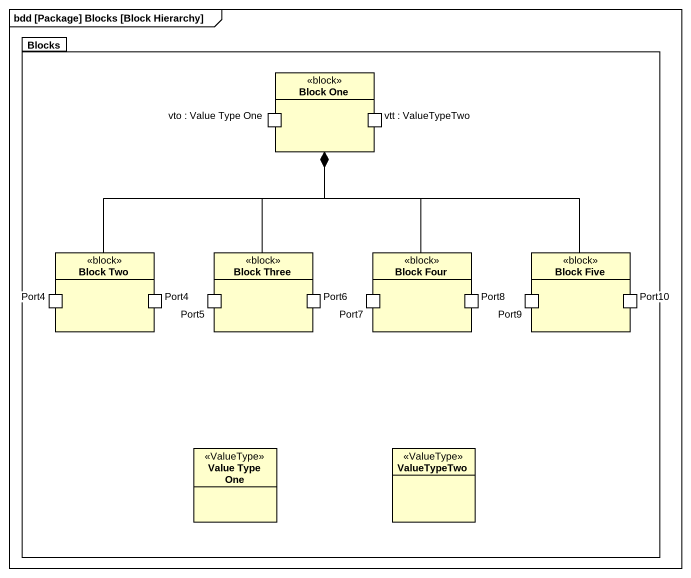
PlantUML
@startuml
mainframe bdd [Package] Blocks [Block Hierarchy]
allowmixing
hide circle
hide empty members
package Blocks {
  rectangle "Block One" as Block_One <<block>> {
    port "vto : Value Type One" as vto
    port "vtt : ValueTypeTwo" as vtt
  }
  rectangle "Block Two" as Block_Two <<block>> {
    port Port4
    port "Port4" as Port4_2
  }
  rectangle "Block Three" as Block_Three <<block>> {
    port Port5
    port Port6
  }
  rectangle "Block Four" as Block_Four <<block>> {
    port Port7
    port Port8
  }
  rectangle "Block Five" as Block_Five <<block>> {
    port Port9
    port Port10
  }
  class "Value Type One" as Value_Type_One <<ValueType>>
  class ValueTypeTwo <<ValueType>>
}
Block_Two -up-* Block_One
Block_Three -up-* Block_One
Block_Four -up-* Block_One
Block_Five -up-* Block_One
@enduml
